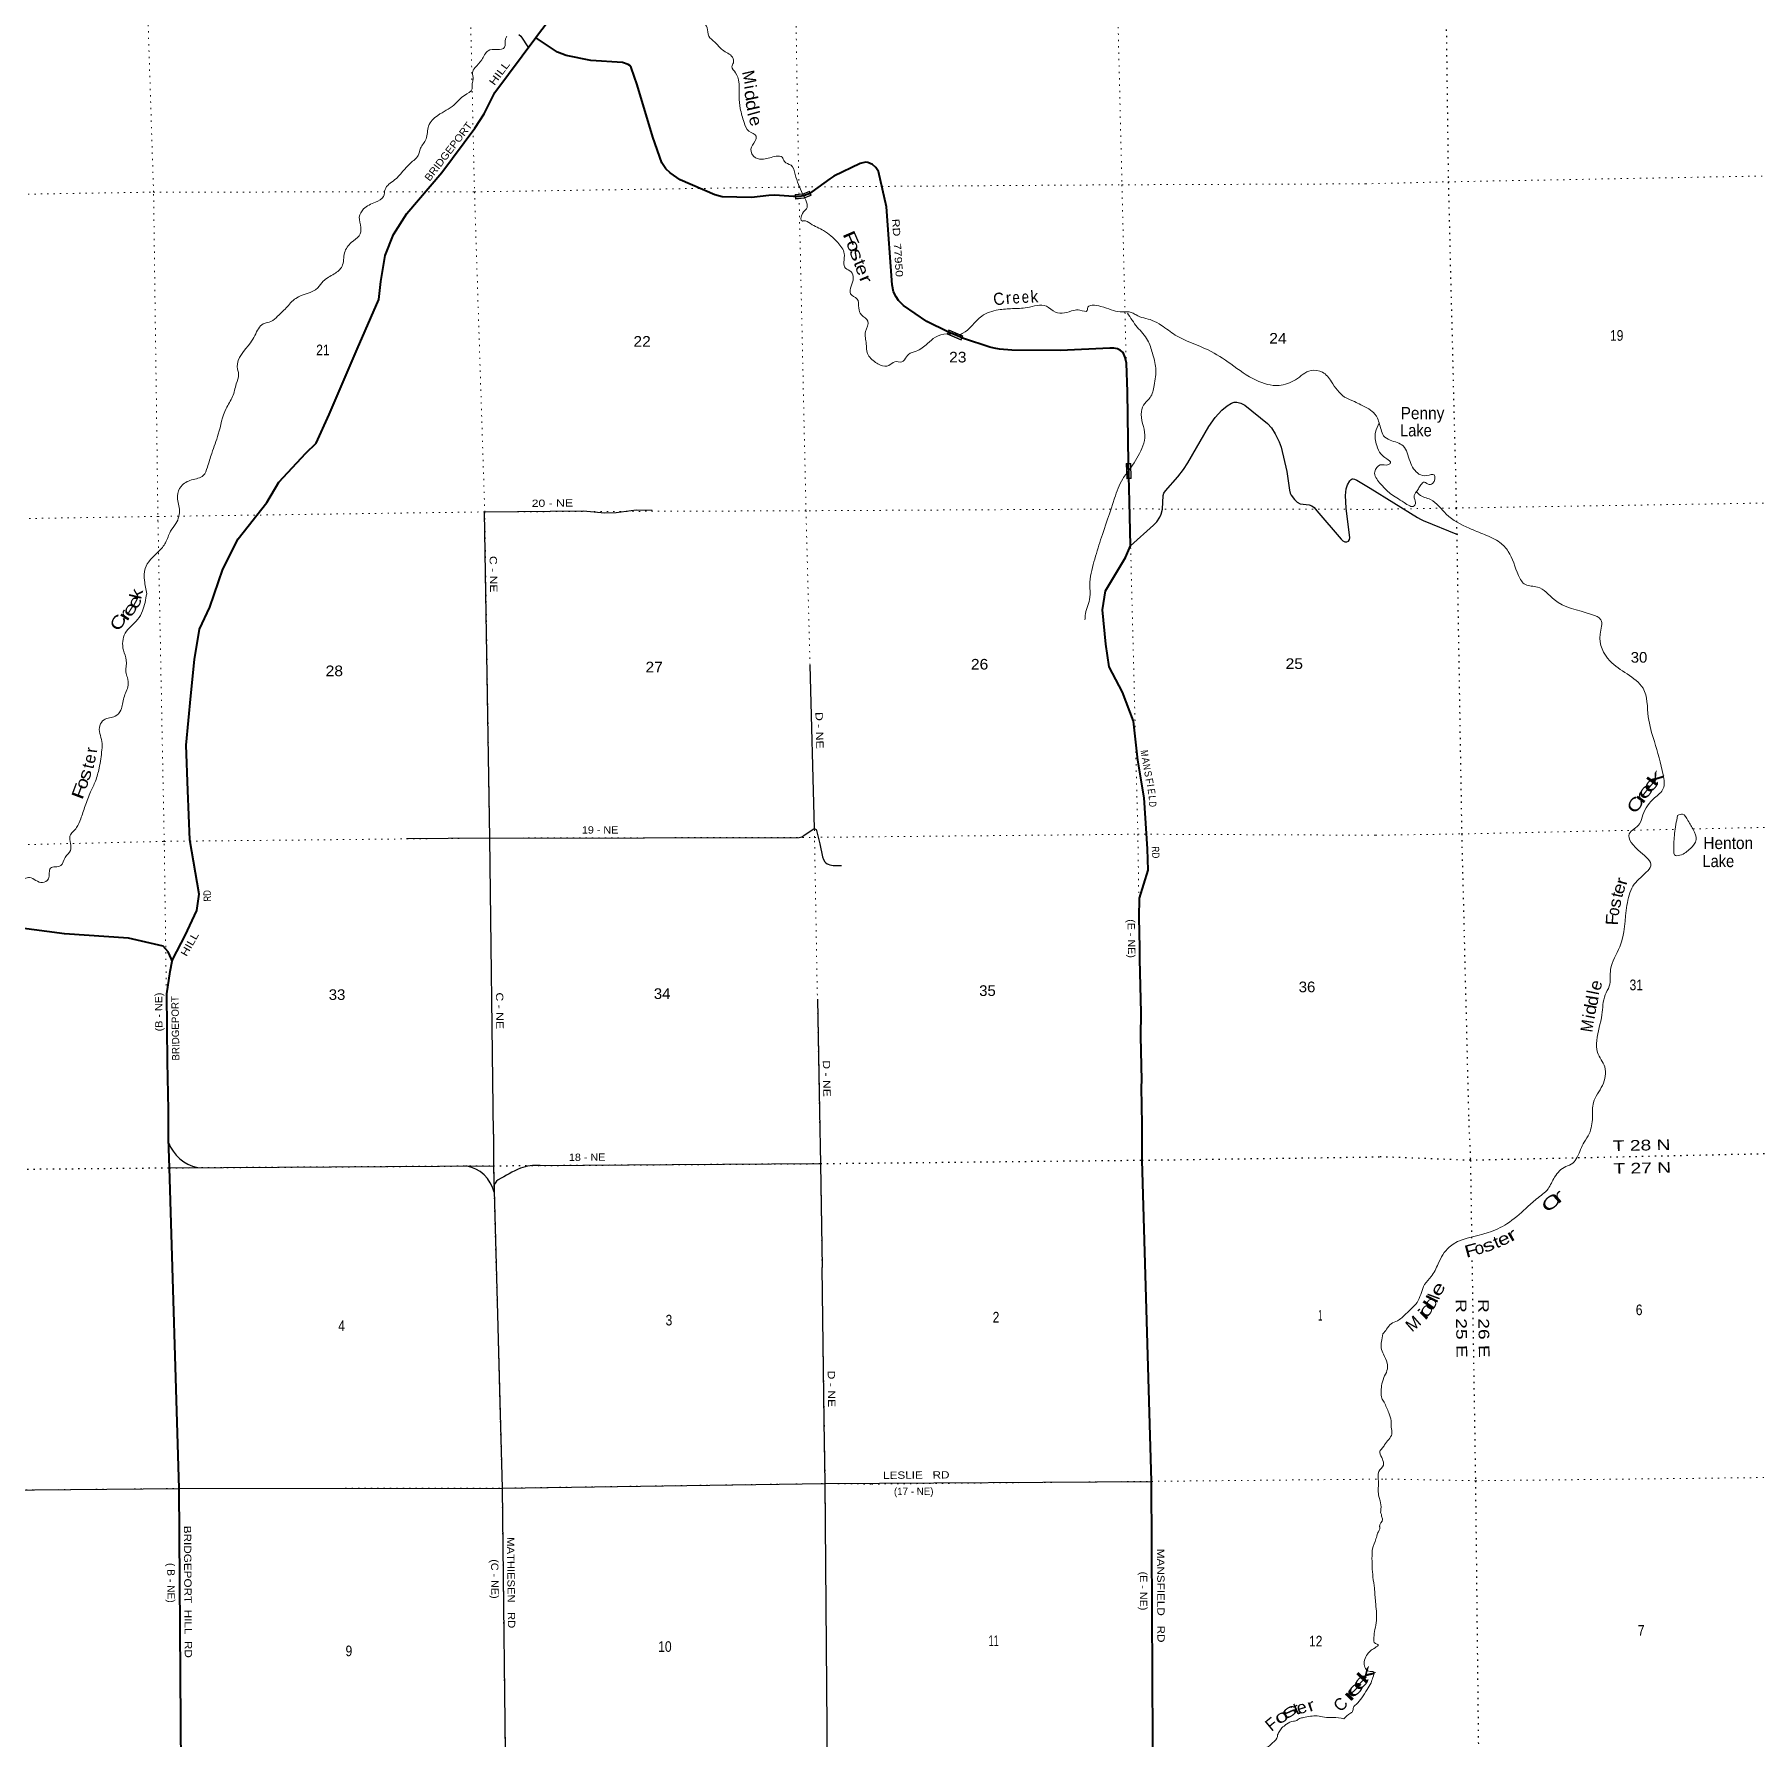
# Model space of a CAD drawing. Header units: feet. Extents: x 246606 to 497223, y 1368 to 189004.
# Drawn here: x 317646 to 345986, y 130086 to 158097 of the extents above; entities that cross this region are included whole.
import ezdxf
from ezdxf.enums import TextEntityAlignment as Align

# ---------------------------------------------------------------- set-up
doc = ezdxf.new("R2010")
doc.units = ezdxf.units.FT
doc.header["$LTSCALE"] = 70
doc.linetypes.add('DOTTED', pattern=[1.5, 0.3, -1.2])
for name, color, linetype, lineweight in [('26', 7, 'Continuous', 40), ('29', 7, 'Continuous', 25), ('30', 7, 'Continuous', 25), ('39', 7, 'Continuous', 13), ('6', 7, 'DOTTED', 25), ('61', 7, 'Continuous', 13), ('7', 7, 'DOTTED', 13)]:
    doc.layers.add(name, color=color, linetype=linetype, lineweight=lineweight)
doc.layers.add('27', color=7, linetype='Continuous')
doc.layers.add('41', color=7, linetype='Continuous')

msp = doc.modelspace()

# ---------------------------------------------------------------- linework, layer by layer
at = {"layer": '26'}
for points in [[(325892.27, 158044.64), (325922.25, 158084.71), (326059.76, 158272.73)], [(319913.01, 142854.28), (319919.81, 142886.51), (320126.16, 143277.49), (320316.03, 143690.37), (320355.57, 143957.37), (320198.97, 144850.39), (320168.56, 145660.89), (320141.3, 146406.88), (320215.43, 147221.23), (320277.36, 147815.46), (320361.08, 148315.25), (320527.74, 148675.27), (320743.99, 149302.47), (320996.69, 149803.21), (321467.04, 150396.54), (321666.3, 150732.92), (322106.47, 151212.74), (322276.62, 151375.11), (322491.63, 151844.92), (322955.48, 152920.32), (323309.18, 153739.57), (323340.21, 154032.66), (323415.12, 154461.68), (323551.89, 154805.03), (323773.14, 155149.87), (324346.68, 155823.69), (324886.98, 156557.46), (325043.81, 156790.2), (325218.62, 157144.31), (325892.27, 158044.64)], [(330153.52, 155429.03), (330131.65, 155430.53), (329821.44, 155451.72), (329727.08, 155448.02), (329441.89, 155412.78), (328958.84, 155424.48), (328835.7, 155459.03), (328263.83, 155704.82), (328102.05, 155818.75), (328028.69, 155888.49), (327965.17, 155984.04), (327818.87, 156407.16), (327558.22, 157268.09), (327462.66, 157552.9), (327439.94, 157584.31), (327412.43, 157602.66), (327318.33, 157637.12), (326798.69, 157670.37), (326392.66, 157749.49), (326249.11, 157803.96), (325917.72, 158027.48), (325892.27, 158044.64)], [(332668.91, 153206.18), (332324.67, 153373.25), (331939.74, 153638.86), (331857.42, 153722.81), (331817.07, 153781.54), (331776.72, 153862.3), (331752.64, 153980.56), (331661.56, 155264.11), (331528.65, 155840.8), (331486.92, 155910.51), (331428.22, 155958.23), (331351.19, 155991.27), (331318.18, 155994.94), (331270.49, 155987.6), (331226.47, 155972.92), (330795.45, 155763.69), (330726.06, 155719.78), (330431.69, 155505.99), (330390.11, 155477.38), (330292.9, 155442.51), (330226.87, 155433.34), (330153.52, 155429.03)], [(335642.11, 151042.24), (335622.39, 152216.6), (335607.14, 152692.25), (335583.44, 152784.96), (335550.58, 152864.97), (335506.41, 152898.75), (335456.89, 152924.44), (335400.03, 152935.46), (335334.03, 152937.83), (334523.9, 152901.42), (333723.15, 152903.51), (333520.96, 152918.94), (333432.01, 152937.29), (333360.1, 152955.65), (332923.96, 153098.8), (332876.28, 153118.99), (332668.91, 153206.18)], [(335864.48, 140168.5), (335855, 140780.67), (335857.89, 140899.33), (335842.46, 141617.1), (335850.17, 142002.99), (335827.03, 142890.54), (335827.03, 143075.77), (335815.46, 143575.51), (335823.17, 143893.87), (335964.54, 144350.35), (335954.28, 144703.23), (335897.23, 145541.5), (335791.69, 146163.06), (335722.04, 146803.4), (335542.64, 147278.39), (335322.01, 147696.18), (335267.18, 148066.43), (335214.93, 148632.43), (335261.67, 148947.98), (335591.98, 149496.48), (335670.8, 149688.07), (335659.22, 150413.55), (335642.11, 151042.24)], [(319913.01, 142854.28), (319897.92, 142887.58), (319843.22, 143008.23), (319763.15, 143099.63), (319193.45, 143232.87), (318139.98, 143305.17), (317351.53, 143408.35)], [(319849.5, 139934.67), (319848.89, 140409.8), (319835.48, 141201.79), (319823.9, 142317.03), (319877.12, 142684.01), (319913.01, 142854.28)], [(336141.89, 118347.66), (336062.27, 123682.5), (336043.62, 128977.63), (336020.63, 134298.94), (335862.93, 139582.53), (335864.48, 140168.5)], [(320231.15, 118164.06), (320230.81, 118189.06), (320159.53, 123505.03), (320066.07, 128815.52), (320028.46, 134181.05), (319866.82, 139456.54), (319849.5, 139934.67)]]:
    msp.add_lwpolyline(points, dxfattribs=at)
at = {"layer": '29'}
for p, q in [((339392.94, 150765.04), (339615.1, 150633.92)), ((330400.24, 147723.18), (330470.81, 145038.7)), ((325135.69, 144879.53), (323764.39, 144867.41)), ((330524.83, 142230.82), (330561.22, 140089.8)), ((319866.82, 139456.54), (325193.58, 139489.74)), ((325962.15, 139495.55), (328157.59, 139510.77)), ((328157.59, 139510.77), (330574.88, 139525.48))]:
    msp.add_line(p, q, dxfattribs=at)
for points in [[(325611.33, 158098.19), (325644.35, 158068.83), (325769.07, 157877.96)], [(335670.8, 149688.07), (336051.6, 150026.33), (336104.6, 150082.59), (336155.41, 150156.15), (336178.13, 150208.09), (336198.67, 150290.31), (336211.64, 150515.34), (336219.22, 150552.13), (336246.24, 150593.24), (336453.86, 150822.6), (336544.7, 150943.78), (336615, 151051.96), (336959.93, 151649.18), (337068.07, 151796.31), (337176.2, 151917.49), (337260.57, 151991.06), (337336.24, 152034.33), (337379.51, 152047.32), (337422.75, 152047.31), (337487.65, 152034.34), (337552.51, 151999.71), (337924.5, 151696.78), (337991.56, 151625.38), (338054.26, 151528), (338119.16, 151396.02), (338149.42, 151311.62), (338244.57, 150909.16), (338287.83, 150601.9), (338300.82, 150549.97), (338315.96, 150519.68), (338370.01, 150446.1), (338413.28, 150405), (338465.17, 150376.86), (338610.09, 150361.72), (338655.49, 150346.57), (338692.27, 150314.12), (338737.67, 150260.02), (339135.6, 149796.96), (339164.82, 149768.83), (339200.49, 149753.69), (339231.86, 149751.52), (339261.04, 149762.34), (339275.12, 149788.3), (339278.34, 149818.6), (339217.79, 150307.62), (339209.14, 150515.34), (339218.89, 150623.53), (339243.74, 150688.45), (339279.44, 150755.52), (339304.3, 150779.33), (339316.21, 150787.98), (339334.57, 150787.98), (339359.46, 150781.49), (339392.94, 150765.04)], [(339615.1, 150633.92), (340393.68, 150153.25), (340442.4, 150122.82), (340487.28, 150102.86), (341053.13, 149874.85)], [(325135.69, 144879.53), (325050.1, 150244.9), (326671.47, 150259.58), (327026.41, 150231.43), (327210.7, 150233.89), (327540.85, 150277.94), (327805.6, 150271.92)], [(325193.39, 140011.43), (325135.69, 144879.53), (330222.93, 144891.53)], [(330222.93, 144891.53), (330245.59, 144893.38), (330266.74, 144899.73), (330300.05, 144919.83), (330470.81, 145038.7)], [(330470.81, 145038.7), (330493.06, 145027.76), (330502.58, 145018.24), (330509.45, 145006.6), (330564.45, 144782.28), (330606.75, 144568.54), (330621.57, 144525.15), (330644.83, 144490.24), (330662.81, 144472.25), (330681.85, 144458.49), (330699.83, 144448.97), (330725.2, 144441.56), (330781.26, 144430.98), (330839.42, 144426.75), (330921.91, 144426.75)], [(325193.39, 140011.43), (325193.58, 139489.74), (325337.37, 134187.85), (325398.42, 128889.12), (325418.16, 123499.2), (325479.02, 118216.61), (325584.75, 112892.13), (325603.03, 109805.85)], [(330561.22, 140089.8), (330575.04, 139519.01), (330601.26, 137816.23)], [(330692.89, 128924.01), (330651.54, 134263.28), (330632.59, 135288.33), (330601.26, 137816.23)], [(308964.5, 134089.63), (309447.4, 134127.51), (309879.01, 134132), (310045.09, 134150.43), (310092.56, 134154.39), (310131.13, 134152.19), (310243.52, 134131.11), (310276.4, 134130.08), (310324.3, 134129.35), (310487.6, 134148.68), (314667.6, 134131.36), (320028.46, 134181.05), (325337.37, 134187.85), (330651.54, 134263.28), (336020.63, 134298.94)]]:
    msp.add_lwpolyline(points, dxfattribs=at)
for centre, radius, start, end in [((320465.87, 140096.25), 651.98, 199.88453, 257.67366), ((324652.29, 138928.48), 566.3, 12.73342, 80.91163), ((327155.45, 136133.5), 3647.23, 114.58922, 121.03254), ((325916.34, 138644.55), 852.23, 86.91844, 109.07656), ((325356.34, 139128.47), 153.46, 121.91884, 177.39498)]:
    msp.add_arc(centre, radius, start, end, dxfattribs=at)
at = {"layer": '39'}
for points in [[(327649.12, 162241.98), (327658.68, 162115.73), (327614.35, 162006.05), (327788.96, 161910.33), (327934.26, 161765.68), (327935.26, 161479.34), (327811.13, 161333.97), (327836.7, 161251.74), (327866.25, 161171.6), (327839.74, 161078.36), (327981.48, 160907.44), (328061.29, 160713.24), (328055.95, 160329.99), (327991.87, 160199.8), (328018.12, 159964.32), (328111.12, 159820.76), (328126.15, 159651.63), (328158.57, 159523.14), (328154.62, 159519.04), (328153.67, 159458.53), (328079.79, 159428.99), (327988.41, 159364.86), (327988.6, 159124.88), (327994.95, 158991.9), (328233.32, 158929.57), (328318.28, 158900.82), (328333.55, 158832.52), (328427.89, 158842.26), (328489.6, 158762.69), (328589.16, 158703.95), (328651.03, 158501.36), (328615.03, 158375.7), (328708.45, 158207.95), (328734.98, 158071.29), (328837.32, 157968.24), (328962.2, 157841.38), (329127.18, 157721.29), (329140.87, 157628.77), (329117.81, 157567.86), (329177.91, 157466.07), (329232.86, 157313.78), (329237.06, 157073.88), (329254.53, 156880.6), (329316.89, 156649.79), (329397.83, 156506.02), (329515.94, 156421.4), (329501.13, 156348.54), (329427.18, 156208.08), (329506.01, 156070.33), (329639.14, 156046.47), (329847.45, 156092.5), (329944.22, 156078.08), (329979.63, 156008.12), (330089.31, 155945.53), (330158.3, 155795.5), (330279.61, 155477.2)], [(325415.29, 158065.01), (325391.86, 158024.29), (325378.18, 157886.92), (325258.21, 157848.5), (325105.72, 157829.67), (325003.8, 157678.64), (324891.45, 157549.6), (324848.64, 157468.18), (324860.56, 157361.51), (324845.72, 157290.67), (324845.3, 157199.92), (324716.44, 157094.79), (324544.28, 156936.47), (324281.84, 156766.47), (324128.08, 156590.32), (324087.57, 156377.86), (323995.74, 156224.99), (323955.61, 156105.3), (323831.09, 155982.1), (323566.54, 155703.17), (323412.43, 155547.18), (323386.27, 155433.79), (323253.21, 155338.67), (323060.14, 155226.36), (322988.09, 155091.99), (323015.18, 154923.07), (322985.39, 154787.43), (322856.67, 154674.24), (322747, 154506.94), (322704.65, 154284.37), (322576.15, 154159.08), (322395.31, 154036.91), (322306.73, 153928.46), (321943.77, 153756.68), (321783.67, 153598.57), (321645.33, 153461.01), (321536.25, 153374.39), (321408.2, 153337.84), (321272.79, 153147.9), (321196.55, 153023.54), (320982.29, 152628.53), (321002.5, 152507.89), (320965.09, 152347.92), (320904.37, 152141.15), (320797.24, 151943.64), (320669.91, 151521.94), (320560.8, 151207.43), (320490.42, 150978.31), (320422.43, 150842), (320228.65, 150770.01), (320057.58, 150664.14), (319998.02, 150505.79), (320029.94, 150290.57), (319973.74, 150055.65), (319883.53, 149925), (319802.36, 149738.03), (319684.29, 149590.75), (319466.01, 149310.61), (319455.36, 149114.82), (319491.34, 148897.66)], [(330279.61, 155477.2), (330343.15, 155230.09), (330276.11, 155154.29), (330276.33, 155027.25), (330294.35, 155031.6), (330411.79, 154985.28), (330624.9, 154872.08), (330857.63, 154672.52), (330965.34, 154492.93), (330959.81, 154349.65), (330983.58, 154255.29), (331079.76, 154193.04), (331113.2, 154088.5), (331077.26, 153958.49), (331069.47, 153829.29), (331173.4, 153750.46), (331204.23, 153597.74), (331246.42, 153485.56), (331352.82, 153380.56), (331315.58, 153210.5), (331327.16, 153009.05), (331346, 152852.09), (331481.32, 152703.23), (331560.49, 152660.27), (331697.39, 152650.59), (331794.8, 152714.82), (331911.49, 152710.84), (331957.09, 152747.94), (332019.93, 152833.75), (332147.66, 152888.44), (332334.5, 153012.74), (332463.32, 153119.88), (332866.24, 153162.53)], [(333729.96, 153587.95), (333970.96, 153604.31), (334290.3, 153626.09), (334436.76, 153529.86), (334585.8, 153516.36), (334739.87, 153559.42), (334838.33, 153563.18), (334961.13, 153555.26), (334964.55, 153589.61), (335187.15, 153623.79), (335502.36, 153536.6), (335697.7, 153519.89), (335764.71, 153482.76), (336027.65, 153394.64), (336183.96, 153310.69), (336407.9, 153153.32), (336949.07, 152908.8), (337323.11, 152677.45), (337740.04, 152408.54), (338115.52, 152324.44), (338387.35, 152417.97), (338644.08, 152569.72), (338829.54, 152542.75), (338977.07, 152386.05), (339194.63, 152133.79), (339356.83, 152058.01), (339460.26, 152007.4), (339595.06, 151937.07)], [(332866.24, 153162.53), (332904.67, 153178.1), (333227.42, 153464.12), (333499.07, 153567.73), (333729.96, 153587.95)], [(335623.37, 153514.75), (335784.29, 153283.46), (335954.95, 153068.68), (336033.07, 152856.3), (336089.68, 152609.26), (336062.54, 152322.42), (335995.65, 152123.61), (335908.83, 152029.31), (335852.86, 151895.23), (335907.96, 151504.98), (335799.32, 151164.27), (335608.11, 150872.14)], [(339594.03, 151937.61), (339691.48, 151853.04), (339724.01, 151806.75), (339762.81, 151710.04)], [(339762.81, 151710.04), (339702.88, 151554.45), (339722.02, 151334.59), (339791.3, 151197.64), (339886.6, 151117.28), (339949.51, 151052.94), (339915.3, 151022.55), (339781.99, 151016), (339689.53, 150904.69), (339771.13, 150723.39), (339951.73, 150542.45), (340174.59, 150398), (340338.47, 150342.11), (340360.44, 150400.7), (340337.81, 150495.45), (340377.86, 150578.33)], [(340377.67, 150577.94), (340418, 150639.01), (340462.16, 150705.76), (340490.32, 150734.11), (340569.25, 150702.12), (340639.92, 150710.45), (340667.6, 150851.8), (340548.44, 150841.27), (340417.01, 150867.01), (340270.65, 151074.3), (340156.41, 151328.12), (339941.83, 151426.2), (339836.47, 151496.43), (339793.61, 151597.16), (339762.7, 151709.75)], [(335608.11, 150872.14), (335544.54, 150786.69), (335411.39, 150467.73), (335182.04, 149786.09), (335071.78, 149423.17), (335004.05, 149042.85), (335005.61, 148839.2), (334931.91, 148569.69), (334923.66, 148466.7)], [(340377.86, 150578.33), (340420.49, 150530.06), (340606.72, 150448.02), (340866.36, 150206.84), (341245.17, 149974.18), (341498.16, 149870.19), (341749.23, 149741.98), (341885.23, 149595.19), (342054.64, 149198.31), (342168.43, 149047.4), (342366.59, 149007.77), (342640.22, 148802.97), (343257.48, 148559.08), (343409.38, 148470.86), (343396.27, 148232.72), (343557.78, 147793.44), (343841.56, 147578.58), (344103.2, 147343.47), (344190.1, 146871.63), (344288.82, 146468.45), (344434.65, 145918.13), (344435.63, 145692.15), (344292.84, 145540.29), (344102.12, 145261.13), (344046.19, 145115.65), (343877.2, 144949.57), (344060.33, 144649.6), (344231.03, 144420.2), (344154.7, 144317.01), (343937.5, 144088.2), (343837.84, 143775.08), (343719.59, 143090.62), (343569.68, 142718.8), (343546.64, 142442.28), (343480.59, 142298.78), (343427.45, 141973.72), (343340.38, 141551.69), (343355.38, 141354), (343473.6, 141114.32), (343434.51, 140811.52), (343288.24, 140530.51), (343273.27, 140282.86)], [(319491.34, 148897.66), (319423.89, 148616.16), (319341.94, 148473.54), (319138.74, 148250.14), (319109.48, 147969.32), (319156.6, 147804.79), (319149.95, 147611.07), (319173.65, 147520.75), (319187.94, 147393.95), (319115.15, 147186.97), (319066.42, 146984.45), (318973.71, 146881.98), (318789.73, 146824.28), (318719.03, 146728.25), (318753.74, 146468.72), (318754.13, 146331.6), (318709.14, 146030.33), (318648.53, 145817.51), (318569.19, 145640.66), (318480.79, 145407.19), (318406.1, 145194.12), (318338.22, 145051.76), (318230.1, 144910.7), (318238.22, 144676.92), (318149.74, 144562.43), (318077.73, 144426.04), (317909.55, 144384.75), (317874.43, 144208.69), (317776.99, 144146.46), (317566.42, 144229.46), (317402.78, 144158), (317267.29, 144087.04), (317186.95, 144196.53), (317197.38, 144404.43), (317137.53, 144492.1), (317022.18, 144419.48), (316954.02, 144293.24), (316961.25, 144109.86), (316855.43, 143952.71), (316621.83, 143742.89), (316587.38, 143643.46), (316575.43, 143522.26), (316599.56, 143476.29)], [(344669.88, 145251.12), (344622.67, 144956.35), (344607.74, 144671.79), (344622.19, 144601.22), (344709.07, 144597.51), (344882.34, 144709.13), (344978.68, 144854.76), (344931.53, 145011.97), (344841.97, 145167.01), (344754.63, 145273.63), (344669.88, 145251.12)], [(343273.27, 140282.86), (343217.63, 140016.76), (343135.3, 139879.32), (343021.02, 139632.83), (342946.66, 139531.73), (342831.79, 139476.91), (342648.66, 139304.87), (342540.28, 139108.84), (342351.07, 138944.85), (342175.97, 138788.98), (341863.92, 138535.85), (341555.59, 138389.68), (340912.51, 138151.73), (340733.73, 137878.81), (340619.34, 137666.62), (340510.76, 137535.16), (340406.62, 137274.57), (340199.43, 137052.02), (340062.54, 136938.63), (339959.76, 136889.9), (339885.35, 136802.92), (339825.79, 136723.3)], [(339825.79, 136723.3), (339801.46, 136596.84), (339796.82, 136494.75), (339832.13, 136389.14)], [(339837.34, 136005.8), (339891.48, 136120.97), (339895.14, 136244.06), (339832.13, 136389.14)], [(339837.34, 136005.8), (339801.46, 135868.29), (339796.82, 135766.19), (339806.1, 135668.74), (339845.5, 135599.14)], [(339845.5, 135599.14), (339922.23, 135423.94), (339958.95, 135296.94), (339961.29, 135192.02), (339971.73, 135077.05), (339919.54, 134986.1), (339852.52, 134899.36)], [(339800.88, 133755.26), (339790.54, 133777.34), (339791.79, 133843.92), (339778.1, 133980.95), (339759.16, 134049.34), (339745.85, 134154.1), (339752.27, 134297.4), (339758.46, 134460.86), (339831.87, 134566.52), (339816.61, 134665.21), (339804.19, 134693.32), (339774.77, 134795.89), (339810.54, 134842.66), (339852.52, 134899.36)], [(339184.05, 130394.13), (339289.92, 130483.99), (339325.89, 130512.61), (339341.22, 130583.37), (339383.04, 130630.2), (339478.61, 130738.11), (339565.77, 130876.19), (339629.04, 130987.8), (339660.33, 131072.85), (339671.38, 131163.74), (339594.6, 131175.05), (339529.25, 131244.97), (339518.17, 131331.6), (339557.3, 131436.9), (339612.98, 131506.07), (339695.04, 131561.39), (339746.9, 131612.36), (339700.28, 131632.05), (339674.96, 131728.61), (339693.57, 131863.96), (339718.12, 132009.46), (339702.49, 132315.92), (339683.75, 132541.66), (339661.49, 132722.99), (339647.32, 132902.37), (339645.32, 133075.84), (339654.1, 133188.9), (339710.71, 133352.88), (339737.88, 133445.96), (339773.04, 133545.17), (339770.88, 133557.25), (339817.99, 133670.71), (339802.8, 133724.43), (339800.22, 133756.66)], [(336108.26, 129167.94), (336118.07, 129168.03), (336194.8, 129160.76), (336252.09, 129090.75), (336295.58, 128992.35), (336314.62, 128915.9), (336352.13, 128811.39), (336402.32, 128832.08), (336585.82, 129011.51), (336623.35, 129080.49), (336666.68, 129171.71), (336663.31, 129288.68), (336583.17, 129416.95), (336527.81, 129495.05), (336501.98, 129635.99), (336499.43, 129682.36), (336569.46, 129731.5), (336720.96, 129712.91), (336824, 129697.84), (336927.53, 129640.42), (336971.26, 129521.85), (337051.78, 129361.31), (337141.19, 129303.74), (337185.19, 129336.47), (337251.97, 129492.49), (337286.33, 129662.3), (337321.37, 129771.6), (337430.4, 129762.65), (337573.85, 129741.95), (337678.15, 129793.46), (337745.72, 129880.91), (337940.73, 129937.4), (338010.64, 129996.63), (338090.09, 130104.37), (338091.78, 130132.63), (338109.58, 130163.08), (338149.15, 130230.06), (338215.06, 130287.23), (338239.03, 130307.65), (338353.48, 130353.22), (338389.71, 130359.65), (338453.81, 130398.64), (338516.17, 130413.41), (338745.79, 130442.02), (338863.04, 130419.03), (339002.25, 130416.45), (339184.05, 130394.13)]]:
    msp.add_spline(points, degree=3, dxfattribs=at)
at = {"layer": '6'}
for points in [[(340635.22, 171834.42), (340731.77, 166340.4), (340829.62, 161011.84), (340899.23, 155673.09), (341031.59, 150308.34), (341119.48, 144947.46), (341235.05, 140249.48)], [(370667.5, 140157.7), (367962.39, 140131.65), (362588.28, 140019.05), (357196.06, 139886.22), (351862.32, 139771.73), (346520.79, 139693.47), (341263.33, 139579.25), (339781.5, 139636.39)], [(341235.05, 140249.48), (341263.33, 139579.25), (341283.61, 138287.98)], [(308891.98, 139360.72), (309449.55, 139368.39), (314586.63, 139407.68), (319866.82, 139456.54), (325193.58, 139489.74), (330574.77, 139525.53), (335862.93, 139582.53), (339781.5, 139636.39)], [(341289.22, 137931.04), (341346.1, 134309.32), (341404.68, 129031.24), (341434.88, 123793.44), (341459.44, 118420.43), (341520.32, 113047.53), (341532.59, 107733), (341651.94, 102380.45), (341696.56, 97045.84), (341744.4, 94349.11)]]:
    msp.add_lwpolyline(points, dxfattribs=at)
at = {"layer": '61'}
for p, q in [((330162.77, 155389.16), (330155.43, 155463.27)), ((330394.54, 155519.95), (330422.03, 155452.08)), ((332686.27, 153238.69), (332915.51, 153138.93)), ((332915.51, 153138.93), (332885.58, 153070.16)), ((335603.53, 151040.11), (335678.5, 151042.09)), ((335610.14, 150790.2), (335603.53, 151040.11))]:
    msp.add_line(p, q, dxfattribs=at)
for points in [[(330157, 155463.89), (330286.01, 155476.76), (330393.68, 155519.87)], [(330164.13, 155456.56), (330287.93, 155468.91), (330390.02, 155509.78), (330412.16, 155455.11)], [(330412.16, 155455.11), (330302.11, 155411.03), (330169.95, 155397.85), (330164.13, 155456.56)], [(330164.44, 155389.26), (330304.03, 155403.18), (330421.56, 155450.25)], [(332885.58, 153070.16), (332656.35, 153169.92), (332686.27, 153238.69)], [(335678.5, 151042.09), (335685.11, 150792.18), (335610.14, 150790.2)]]:
    msp.add_lwpolyline(points, dxfattribs=at)
for points in [[(332666.87, 153174.06), (332690.41, 153228.16), (332904.98, 153134.78), (332881.43, 153080.68)], [(335617.92, 150798.4), (335611.73, 151032.32), (335670.71, 151033.88), (335676.9, 150799.96)]]:
    msp.add_lwpolyline(points, close=True, dxfattribs=at)
at = {"layer": '7'}
for points in [[(335283.05, 171781.03), (335361.06, 166299.24), (335404.6, 160947.93), (335532.12, 155624.32), (335641.82, 151042.24)], [(319849.5, 139934.67), (319779.9, 144825.17), (319677.39, 150095.14), (319604.75, 155504.06), (319434.15, 160762.38), (319441.91, 166169.05), (319358.41, 171505.54)], [(324600.92, 171598.22), (324668.45, 166136.78), (324763.45, 160836.43), (324882.99, 155508.65), (325051.7, 150244.24), (325135.69, 144879.53), (325193.39, 140011.43)], [(330220.81, 155471.31), (330218.22, 155588.85), (330127.35, 160886.9), (330051.71, 166233.61), (329975.72, 171715.43)], [(339539.34, 155640.12), (340899.23, 155673.09), (346222.34, 155771.42), (351575.85, 155843.64), (356906.91, 155972.26), (362270.33, 156090.92), (367549.04, 156176.98), (370401.97, 156243.5)], [(308671.99, 155352.63), (309091.05, 155348.43), (314285.75, 155416.07), (319604.75, 155504.06), (324882.99, 155508.65), (330218.22, 155588.85), (335532.12, 155624.32), (339539.34, 155640.12)], [(330561.22, 140089.8), (330476.14, 144891.26), (330335.72, 150263.05), (330222.57, 155391.5)], [(335647.83, 150791.32), (335659.77, 150292.64), (335793.78, 144942.93), (335864.48, 140168.5)], [(370490.2, 150898.73), (367671.2, 150832.37), (362394.46, 150758.43), (357031.09, 150627.66), (351669.65, 150519.1), (346294.14, 150392.33), (341031.59, 150308.34), (339620.36, 150285.95)], [(339620.36, 150285.95), (335659.77, 150292.64), (330335.72, 150263.05), (325051.7, 150244.24), (319680.18, 150169.44), (314389.25, 150085.99), (309178.93, 149991.85), (308745.76, 149990.19)], [(344926.34, 145029.48), (346430.39, 145061.89), (351785.62, 145206.75), (357163.27, 145303.27), (362500.49, 145407.7), (367805.19, 145556.41), (370577.29, 145582.56)], [(308819.29, 144644.73), (309254.46, 144651.19), (314497.68, 144703.55), (319779.9, 144825.17), (325135.69, 144879.53), (330476.14, 144891.26), (335793.78, 144942.93), (339701.47, 144925.97)], [(339701.47, 144925.97), (341119.48, 144947.46), (344629.35, 145023.08)], [(325193.39, 140011.43), (325193.58, 139489.74), (325337.37, 134187.85), (325398.42, 128889.12), (325418.16, 123499.2), (325479.02, 118216.61), (325584.75, 112892.13), (325616.75, 107488.21), (325743.01, 102131.66), (325785.96, 96828.72), (325845.64, 94113.26)], [(330561.22, 140089.8), (330574.77, 139525.53), (330651.54, 134263.28), (330692.89, 128924.01), (330746.19, 123596.96), (330777.11, 118287.84), (330872.81, 112957.2), (330928.53, 107595.89), (331055.01, 102221.19), (331124.59, 96882.22), (331171.87, 94191.03)], [(335864.48, 140168.5), (335862.93, 139582.53), (336020.63, 134298.94), (336043.62, 128977.63), (336062.27, 123682.5), (336141.89, 118347.66), (336165.1, 113006.19), (336229.05, 107630.84), (336347.27, 102272.19), (336436.88, 96945.53), (336512.3, 94270.26)], [(319849.5, 139934.67), (319866.82, 139456.54), (320028.46, 134181.05), (320066.07, 128815.52), (320159.53, 123505.03), (320231.15, 118164.06), (320274.45, 112830.86), (320318.6, 107423.03), (320449.24, 102036.27), (320533.91, 96788.22), (320599.96, 94037.91)], [(339861.62, 134336.86), (341346.1, 134309.32), (346587.19, 134367.05), (351926.93, 134499.72), (357262.81, 134575.89), (362634.89, 134694.53), (368025.16, 134803.14), (370755.99, 134797.45)], [(308964.51, 134088.92), (309447.4, 134127.51), (309973.82, 134130.96), (314667.6, 134131.36), (320028.46, 134181.05), (325337.37, 134187.85), (330651.54, 134263.28), (331416.62, 134253.93), (336020.63, 134298.94), (339861.7, 134336.86)]]:
    msp.add_lwpolyline(points, dxfattribs=at)

# ---------------------------------------------------------------- texts
at = {"layer": '27'}
for s, rotation, width, p in [('HILL', 53.428, 1.3, (325209.61, 157248.07)), ('BRIDGEPORT', 52.559, 1.1, (324146.4, 155672.21)), ('RD  77950', 273.751, 1.25, (331751.36, 155060.92)), ('RD', 273.285, 0.85, (336022.29, 144739.52)), ('RD', 91.778, 0.8, (320549.33, 143839.13)), ('HILL', 60.5, 1.25, (320146.55, 142921.82)), ('BRIDGEPORT  HILL  RD', 270.402, 1.2, (320102.76, 133568.16)), ('( B - NE)', 270.402, 1.05, (319830.42, 132956.82)), ('MANSFIELD   RD', 270.202, 1.2, (336110.6, 133189.77)), ('(E - NE)', 270.202, 1.1, (335827.21, 132814.12))]:
    msp.add_text(s, height=120, rotation=rotation, dxfattribs=dict(at, width=width)).set_placement(p)
for s, rotation, width, p in [('M', 275.236, 0.75, (335845.15, 146269.7)), ('A', 279.74, 0.95, (335867.06, 146145.62)), ('N', 279.74, 0.8, (335883.23, 146039.27)), ('S', 280.701, 0.9, (335905.19, 145925.2)), ('F', 280.701, 0.95, (335927.74, 145805.83)), ('E', 277.484, 0.85, (335960.3, 145639.31)), ('L', 275.262, 0.9, (335974.19, 145534.04)), ('D', 273.714, 0.7, (335978.54, 145432.13)), ('(E - NE)', 270.848, 1.1, (335629.18, 143226.21)), ('(B - NE)', 90.595, 1.1, (319749.24, 142020.1))]:
    msp.add_text(s, height=120, rotation=rotation, dxfattribs=dict(at, width=width)).set_placement(p, align=Align.CENTER)
msp.add_text('I', height=120, rotation=277.525, dxfattribs=at).set_placement((335944.21, 145737.25), align=Align.CENTER)
msp.add_text('BRIDGEPORT', height=120, rotation=90.815, dxfattribs=at).set_placement((320030.5, 141220.87))
at = {"layer": '30'}
for s, rotation, width, p in [('20 - NE', 0.519, 1.25, (326164.2, 150328.54)), ('C - NE', 270.914, 1.25, (325136.48, 149218.15)), ('D - NE', 271.506, 1.25, (330498.48, 146649.79)), ('19 - NE', 0.135, 1.1, (326949.3, 144953.81)), ('C - NE', 270.679, 1.25, (325239.37, 142038.64)), ('D - NE', 270.974, 1.25, (330617.07, 140922.77))]:
    msp.add_text(s, height=120, rotation=rotation, dxfattribs=dict(at, width=width)).set_placement(p, align=Align.CENTER)
for s, rotation, width, p in [('18 - NE', 0.397, 1.1, (326436.94, 139568.84)), ('D - NE', 270.71, 1.25, (330692.29, 136120.04)), ('LESLIE   RD', 0.381, 1.2, (331603.94, 134339.61)), ('MATHIESEN   RD', 270.66, 1.15, (325416.69, 133379.62)), ('(C - NE)', 270.66, 1.1, (325154.43, 133016.79))]:
    msp.add_text(s, height=120, rotation=rotation, dxfattribs=dict(at, width=width)).set_placement(p)
msp.add_text('(17 - NE)', height=120, rotation=0.381, dxfattribs=at).set_placement((331782.31, 134074.01))
at = {"layer": '41'}
for s, rotation, p in [('M', 282.681, (329306.58, 157373.22)), ('i', 280.297, (329321.31, 157216.05)), ('l', 285.565, (329374.88, 156771.68)), ('r', 5.005, (333673.56, 153664.51)), ('e', 77.531, (318647.17, 146163.82)), ('r', 83.574, (318677.54, 146317.55)), ('t', 76.413, (318620.62, 146042.35)), ('t', 76.659, (343766.92, 143922.85)), ('l', 79, (343377.98, 142320.55)), ('i', 78.251, (343309.33, 141923.89)), ('l', 69.857, (340757.46, 137303.55)), ('M', 41.236, (340387.81, 136818.21)), ('C', 47.351, (339200.11, 130564.11)), ('F', 39.72, (338054.84, 130229.65))]:
    msp.add_text(s, height=200, rotation=rotation, dxfattribs=at).set_placement(p, align=Align.CENTER)
for s, rotation, width, p in [('d', 282.11, 1.2, (329333.74, 157075.36)), ('d', 282.985, 1.2, (329353.7, 156910.59)), ('e', 285.714, 1.1, (329411.6, 156649.27)), ('F', 293.475, 1.6, (330985.02, 154698.63)), ('o', 293.492, 1.3, (331027.66, 154583.42)), ('s', 291.975, 1.5, (331079.7, 154441.92)), ('t', 292.563, 1.15, (331131.73, 154304.56)), ('e', 289.582, 1.2, (331168.53, 154196.38)), ('r', 292.742, 1.4, (331230.32, 154037.81)), ('k', 3.9, 0.95, (334097.54, 153686.62)), ('C', 10.758, 0.95, (333525.7, 153650.61)), ('e', 3.884, 0.8, (333798.18, 153673.26)), ('e', 3.883, 0.8, (333949.95, 153682.7)), ('k', 76.57, 1.2, (319416.27, 148873.88)), ('e', 62.365, 1.4, (319378.63, 148719.84)), ('C', 59.83, 1.35, (319106.02, 148378.65)), ('r', 57.406, 1.75, (319210.23, 148496.1)), ('e', 57.449, 1.55, (319292.94, 148590.26)), ('s', 72.778, 1.35, (318567.93, 145896.03)), ('k', 54.43, 1.9, (344380.75, 145808.65)), ('F', 69.514, 1.55, (318474.52, 145613.02)), ('o', 69.009, 1.2, (318518.59, 145745.95)), ('e', 51.233, 1.8, (344214.21, 145594.48)), ('e', 49.602, 1.85, (344304.95, 145704.49)), ('C', 57.083, 1.4, (344058.46, 145377.47)), ('r', 54.233, 1.85, (344144.59, 145493.17)), ('e', 72.818, 1.15, (343796.59, 144020.12)), ('r', 74.87, 1.2, (343841.41, 144144.8)), ('o', 81.577, 0.9, (343709.86, 143657.5)), ('s', 79.413, 1.15, (343737.09, 143793.5)), ('F', 86.577, 1.15, (343692.59, 143532.2)), ('d', 80.599, 1.1, (343361.66, 142190.65)), ('e', 72.974, 1.1, (343416.57, 142432.45)), ('d', 78.832, 1.15, (343328.76, 142043.36)), ('M', 81.251, 0.9, (343282.3, 141776.5)), ('C', 40.876, 1.65, (342652.03, 138808.56)), ('r', 40.955, 2.1, (342766.68, 138908.11)), ('t', 22.701, 1.15, (341729.65, 138143.55)), ('e', 24.485, 1.3, (341848.62, 138197.14)), ('r', 30.666, 1.7, (341992.44, 138269.48)), ('F', 14.848, 1.4, (341304.83, 138003.47)), ('o', 14.848, 1.05, (341431.43, 138041)), ('s', 20.93, 1.45, (341592.68, 138091.13)), ('e', 59.775, 1.5, (340809.91, 137415.42)), ('d', 55.311, 1.85, (340617.11, 137072.79)), ('d', 63.63, 1.55, (340694.79, 137192.22)), ('i', 43.914, 1.85, (340552.39, 136975.39)), ('k', 46.577, 2.2, (339613.03, 131060.07)), ('e', 43.478, 2, (339429.25, 130817.13)), ('e', 46.577, 2, (339528.39, 130941.55)), ('e', 17.099, 1.1, (338515.79, 130487.34)), ('r', 19.099, 1.3, (338672, 130524.05)), ('r', 46.478, 2.2, (339350.36, 130728.31)), ('o', 29.72, 1.45, (338198.73, 130346.09)), ('s', 33.847, 1.85, (338335.03, 130442.78)), ('t', 24.973, 1.25, (338440.75, 130469.36))]:
    msp.add_text(s, height=200, rotation=rotation, dxfattribs=dict(at, width=width)).set_placement(p, align=Align.CENTER)
for s, width, p in [('Penny', 0.95, (340115.51, 151769.35)), ('Lake', 0.9, (340106.23, 151486.17)), ('Henton', 0.95, (345094.6, 144698.96)), ('Lake', 0.9, (345080.68, 144401.84))]:
    msp.add_text(s, height=200, dxfattribs=dict(at, width=width)).set_placement(p)
at = {"layer": '6', "width": 1.35}
for s, rotation, p in [('T 28 N', 1.245, (343607.51, 139730.2)), ('T 27 N', 1.245, (343617.98, 139355.69)), ('R 25 E', 270.9, (341022.21, 137296.04)), ('R 26 E', 270.9, (341389.34, 137296.51))]:
    msp.add_text(s, height=175, rotation=rotation, dxfattribs=at).set_placement(p)
at = {"layer": '7'}
for s, width, p in [('22', 1.1, (327496.89, 152960.31)), ('24', 1.1, (337954.65, 153011.45)), ('19', 0.85, (343559.02, 153059.21)), ('21', 0.85, (322279.89, 152820.87)), ('23', 1.1, (332689.03, 152702.07)), ('30', 1.05, (343900.19, 147764.45)), ('28', 1.1, (322434.77, 147542.1)), ('27', 1.1, (327695.91, 147604.87)), ('26', 1.1, (333047.82, 147651.09)), ('25', 1.1, (338223.83, 147660.74)), ('31', 0.85, (343881.19, 142377.27)), ('33', 1.05, (322485.9, 142217.14)), ('34', 1.05, (327832.96, 142233.51)), ('35', 1.05, (333184.15, 142283.26)), ('36', 1.05, (338439.69, 142344.17)), ('6', 0.85, (343983.6, 137032.83)), ('4', 0.85, (322642, 136771.65)), ('3', 0.85, (328025.57, 136863.38)), ('2', 0.85, (333405.61, 136911.81)), ('1', 0.4, (338761.06, 136944.64)), ('7', 0.85, (344017.46, 131759.85)), ('9', 0.85, (322762.12, 131423.11)), ('10', 0.85, (327904.65, 131494.76)), ('11', 0.65, (333337.91, 131590.98)), ('12', 0.85, (338608.27, 131583.55))]:
    msp.add_text(s, height=175, dxfattribs=dict(at, width=width)).set_placement(p)

doc.saveas('drawing.dxf')
